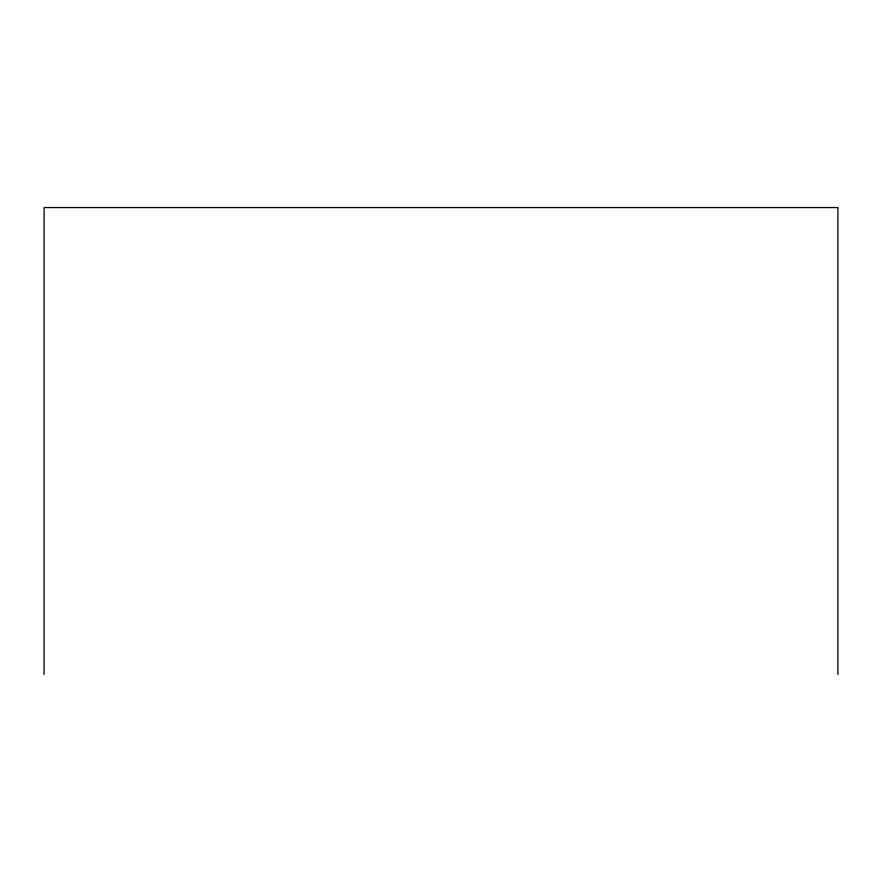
<?xml version="1.0" encoding="UTF-8"?>
<svg xmlns="http://www.w3.org/2000/svg" width="882" height="882" viewBox="0 0 882 882"><rect width="100%" height="100%" fill="white"/><g stroke="black" fill="none" stroke-linecap="round" stroke-linejoin="round"><path stroke-width="1.32" d="M837.9 674.443L837.9 207.557L44.1 207.557L44.1 674.443"/></g></svg>
